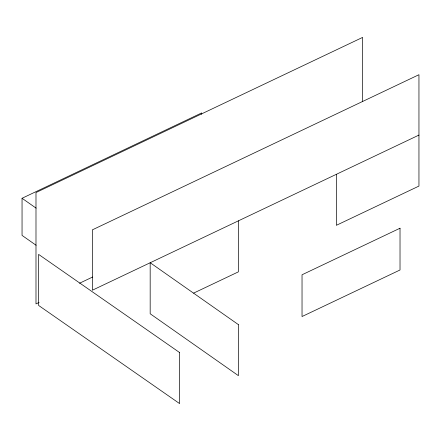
<?xml version="1.0" encoding="UTF-8"?>
<svg xmlns="http://www.w3.org/2000/svg" width="441" height="441" viewBox="0 0 441 441"><rect width="100%" height="100%" fill="white"/><g stroke="black" fill="none" stroke-linecap="round" stroke-linejoin="round"><path stroke-width="0.66" d="M36.118 245.268L22.05 235.4L22.05 198.279L201.691 112.929L201.691 114.307M39.1 302.443L35.991 303.921L35.991 192.557L362.601 37.408L362.601 101.336M79.54 283.238L92.604 277.031M418.95 135.078L92.34 290.228L92.34 229.866L418.95 74.711L418.95 186.08L336.351 225.318L336.351 174.311M193.643 293.105L238.361 271.865L238.361 220.858M22.05 198.279L36.118 208.146M400.02 228.223L302.035 274.776L302.035 316.539L400.02 269.986L400.02 228.223M179.608 352.552L38.593 254.385L38.593 305.426L179.608 403.592L179.608 352.552M238.405 324.62L150.172 262.715L150.172 313.76L238.405 375.66L238.405 324.62"/></g></svg>
